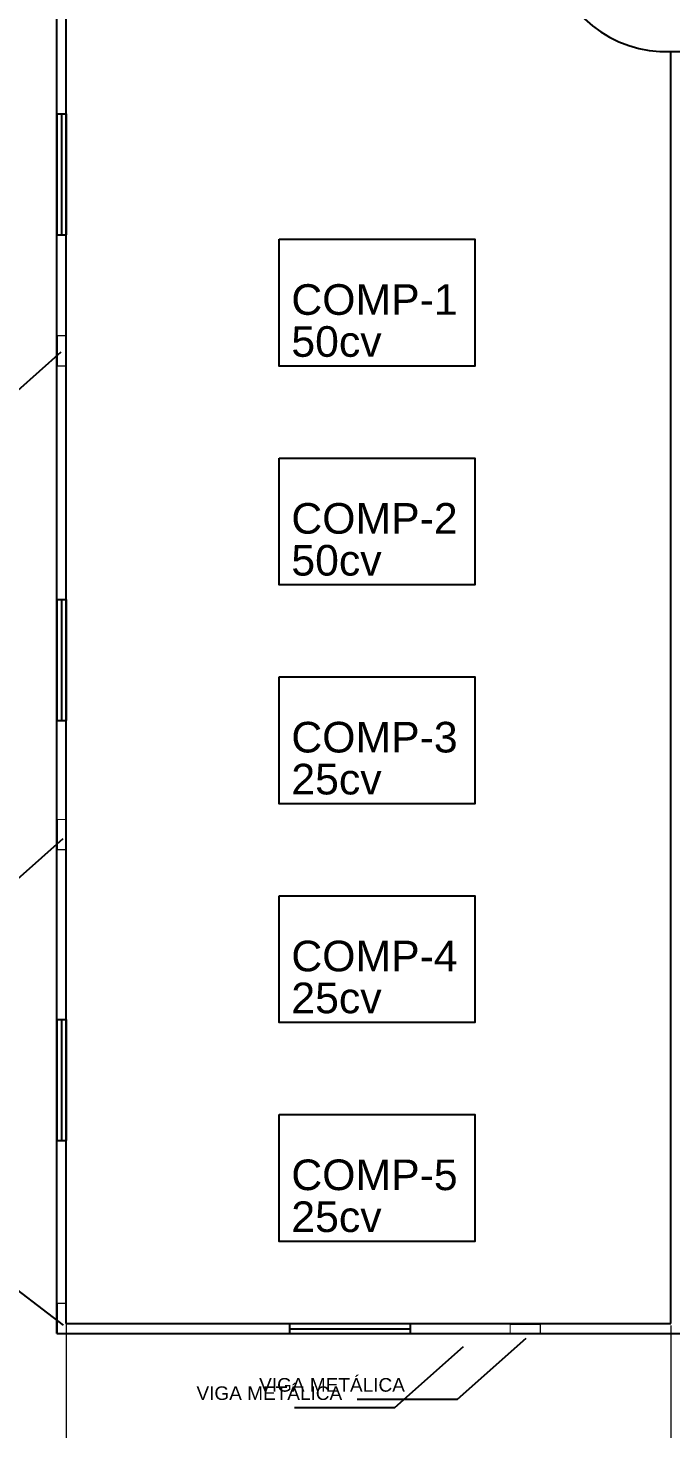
# Model space of a CAD drawing. Header units: metres. Extents: x 257 to 767, y -173 to 1.
# Drawn here: x 284.3 to 294.94, y -116.36 to -93.19 of the extents above; entities that cross this region are included whole.
import ezdxf

# ---------------------------------------------------------------- set-up
doc = ezdxf.new("R2010")
doc.units = ezdxf.units.M
doc.header["$LTSCALE"] = 10
doc.linetypes.add('ACAD_ISO02W100', pattern=[15, 12, -3])
doc.linetypes.add('TRACEJADAX2', pattern=[38.1, 25.4, -12.7])
doc.layers.get('0').update_dxf_attribs({"color": 254})
for name, color, linetype in [('A_METAL', 93, 'Continuous'), ('ELETEXTO LUMINÁRIAS', 254, 'Continuous'), ('Parede', 254, 'Continuous')]:
    doc.layers.add(name, color=color, linetype=linetype)
doc.layers.add('Janelas', color=254, linetype='Continuous', plot=False)
doc.layers.add('Portas', color=254, linetype='ACAD_ISO02W100', plot=False)
doc.styles.add('ARIAL', font='')
doc.styles.get('ARIAL').set_extended_font_data('Arial')
doc.dimstyles.new('Cota Principal', dxfattribs={"dimtxt": 0.5, "dimasz": 0.19, "dimexe": 0.11, "dimexo": 0.03, "dimgap": 0.03, "dimtad": 1, "dimzin": 4, "dimtxsty": 'ARIAL', "dimblk": 'ARCHTICK', "dimcen": 2, "dimdle": 0.1, "dimclrd": 251, "dimclre": 251, "dimclrt": 7, "dimadec": 0, "dimazin": 0, "dimtfac": 1, "dimtmove": 0, "dimatfit": 3, "dimldrblk": 'ARCHTICK', "dimfxl": 0.1, "dimlwd": 9, "dimlwe": 9, "dimarcsym": 0})

# ---------------------------------------------------------------- blocks, each defined once
blk = doc.blocks.new('_ArchTick')
at = {"color": 0, "linetype": 'ByBlock', "const_width": 0.15}
blk.add_lwpolyline([(-0.5, -0.5), (0.5, 0.5)], dxfattribs=at)
blk = doc.blocks.new('*D1564')
at = {"color": 251, "lineweight": 9, "transparency": 16777216}
for p, q in [((284.937, -114.647), (284.937, -117.985)), ((294.937, -114.647), (294.937, -117.985)), ((284.837, -117.875), (295.037, -117.875))]:
    blk.add_line(p, q, dxfattribs=at)
at = {"layer": 'Defpoints', "color": 0, "transparency": 16777216}
for p in [(284.937, -114.617), (294.937, -114.617), (294.937, -117.875)]:
    blk.add_point(p, dxfattribs=at)
at = {"color": 251, "lineweight": 9, "transparency": 16777216, "xscale": 0.19, "yscale": 0.19, "zscale": 0.19, "rotation": 180}
blk.add_blockref('_ArchTick', (284.937, -117.875), dxfattribs=at)
at = {"color": 251, "lineweight": 9, "transparency": 16777216, "xscale": 0.19, "yscale": 0.19, "zscale": 0.19}
blk.add_blockref('_ArchTick', (294.937, -117.875), dxfattribs=at)
at = {"color": 7, "transparency": 16777216, "insert": (289.937, -117.544), "char_height": 0.5, "attachment_point": 5, "style": 'ARIAL'}
blk.add_mtext('10,00', dxfattribs=at)

msp = doc.modelspace()

# ---------------------------------------------------------------- linework, layer by layer
msp.add_line((294.937, -93.582), (295.087, -93.582))
at = {"color": 254}
for p, q in [((283.718, -99.557), (284.854, -98.547)), ((283.75, -107.606), (284.886, -106.596)), ((283.403, -113.51), (284.887, -114.644)), ((291.409, -115.868), (292.545, -114.858)), ((290.372, -116.005), (291.508, -114.995)), ((288.713, -116.005), (290.372, -116.005)), ((289.75, -115.868), (291.409, -115.868))]:
    msp.add_line(p, q, dxfattribs=at)
for points in [[(288.459, -96.687), (291.692, -96.687), (291.692, -98.785), (288.459, -98.785)], [(288.459, -100.305), (291.692, -100.305), (291.692, -102.403), (288.459, -102.403)], [(288.459, -103.924), (291.692, -103.924), (291.692, -106.022), (288.459, -106.022)], [(288.459, -107.542), (291.692, -107.542), (291.692, -109.64), (288.459, -109.64)], [(288.459, -111.16), (291.692, -111.16), (291.692, -113.259), (288.459, -113.259)]]:
    msp.add_lwpolyline(points, close=True, dxfattribs=at)
at = {"layer": 'A_METAL', "color": 254, "const_width": 0.02}
for points in [[(284.787, -98.781), (284.787, -98.281), (284.937, -98.281), (284.937, -98.781)], [(284.787, -106.781), (284.787, -106.281), (284.937, -106.281), (284.937, -106.781)], [(284.787, -114.781), (284.787, -114.281), (284.937, -114.281), (284.937, -114.781)], [(292.279, -114.631), (292.779, -114.631), (292.779, -114.781), (292.279, -114.781)]]:
    msp.add_lwpolyline(points, close=True, dxfattribs=at)
at = {"layer": 'Janelas', "color": 254}
for p, q in [((284.782, -94.615), (284.782, -96.615)), ((284.782, -94.615), (284.782, -96.615)), ((284.782, -94.615), (284.932, -94.615)), ((284.857, -94.615), (284.857, -96.615)), ((284.932, -94.615), (284.932, -96.615)), ((284.782, -96.615), (284.932, -96.615)), ((284.782, -102.643), (284.782, -104.643)), ((284.782, -102.643), (284.782, -104.643)), ((284.782, -102.643), (284.932, -102.643)), ((284.857, -102.643), (284.857, -104.643)), ((284.932, -102.643), (284.932, -104.643)), ((284.782, -104.643), (284.932, -104.643)), ((284.782, -109.587), (284.782, -111.587)), ((284.782, -109.587), (284.782, -111.587)), ((284.782, -109.587), (284.932, -109.587)), ((284.857, -109.587), (284.857, -111.587)), ((284.932, -109.587), (284.932, -111.587)), ((284.782, -111.587), (284.932, -111.587)), ((288.631, -114.617), (288.631, -114.78)), ((288.631, -114.618), (290.631, -114.618)), ((290.631, -114.78), (290.631, -114.618)), ((288.631, -114.705), (290.631, -114.705)), ((288.631, -114.78), (290.631, -114.78))]:
    msp.add_line(p, q, dxfattribs=at)
at = {"layer": 'Parede', "color": 254}
for p, q in [((284.779, -114.781), (284.779, -80.813)), ((284.937, -114.617), (284.937, -89.617)), ((294.937, -114.617), (294.937, -93.582)), ((284.937, -114.617), (294.937, -114.617)), ((284.779, -114.781), (365.537, -114.781))]:
    msp.add_line(p, q, dxfattribs=at)
at = {"layer": 'Portas', "color": 254, "linetype": 'TRACEJADAX2'}
msp.add_arc((294.86, -91.628), 1.955, 190.4231, 272.2573, dxfattribs=at)

# ---------------------------------------------------------------- texts
at = {"layer": 'ELETEXTO LUMINÁRIAS', "color": 254, "ltscale": 0.05, "style": 'ARIAL'}
for s, height, p in [('COMP-1', 0.5063, (288.659, -97.936)), ('50cv', 0.5063, (288.659, -98.63)), ('COMP-2', 0.5063, (288.659, -101.555)), ('50cv', 0.5063, (288.659, -102.248)), ('COMP-3', 0.5063, (288.659, -105.173)), ('25cv', 0.5063, (288.659, -105.867)), ('COMP-4', 0.5063, (288.659, -108.792)), ('25cv', 0.5063, (288.659, -109.485)), ('COMP-5', 0.5063, (288.659, -112.41)), ('25cv', 0.5063, (288.659, -113.103)), ('VIGA METÁLICA', 0.225, (287.09, -115.88)), ('VIGA METÁLICA', 0.225, (288.127, -115.743))]:
    msp.add_text(s, height=height, rotation=360, dxfattribs=at).set_placement(p)

# ---------------------------------------------------------------- dimensions: what is measured, and where the dimension line sits
at = {"color": 254}
dim = msp.add_linear_dim(base=(294.937, -117.875), p1=(284.937, -114.617), p2=(294.937, -114.617), dimstyle='Cota Principal', dxfattribs=at)
dim.commit()
dim.dimension.update_dxf_attribs({"geometry": '*D1564', "text_midpoint": (289.937, -117.544)})

doc.saveas('drawing.dxf')
